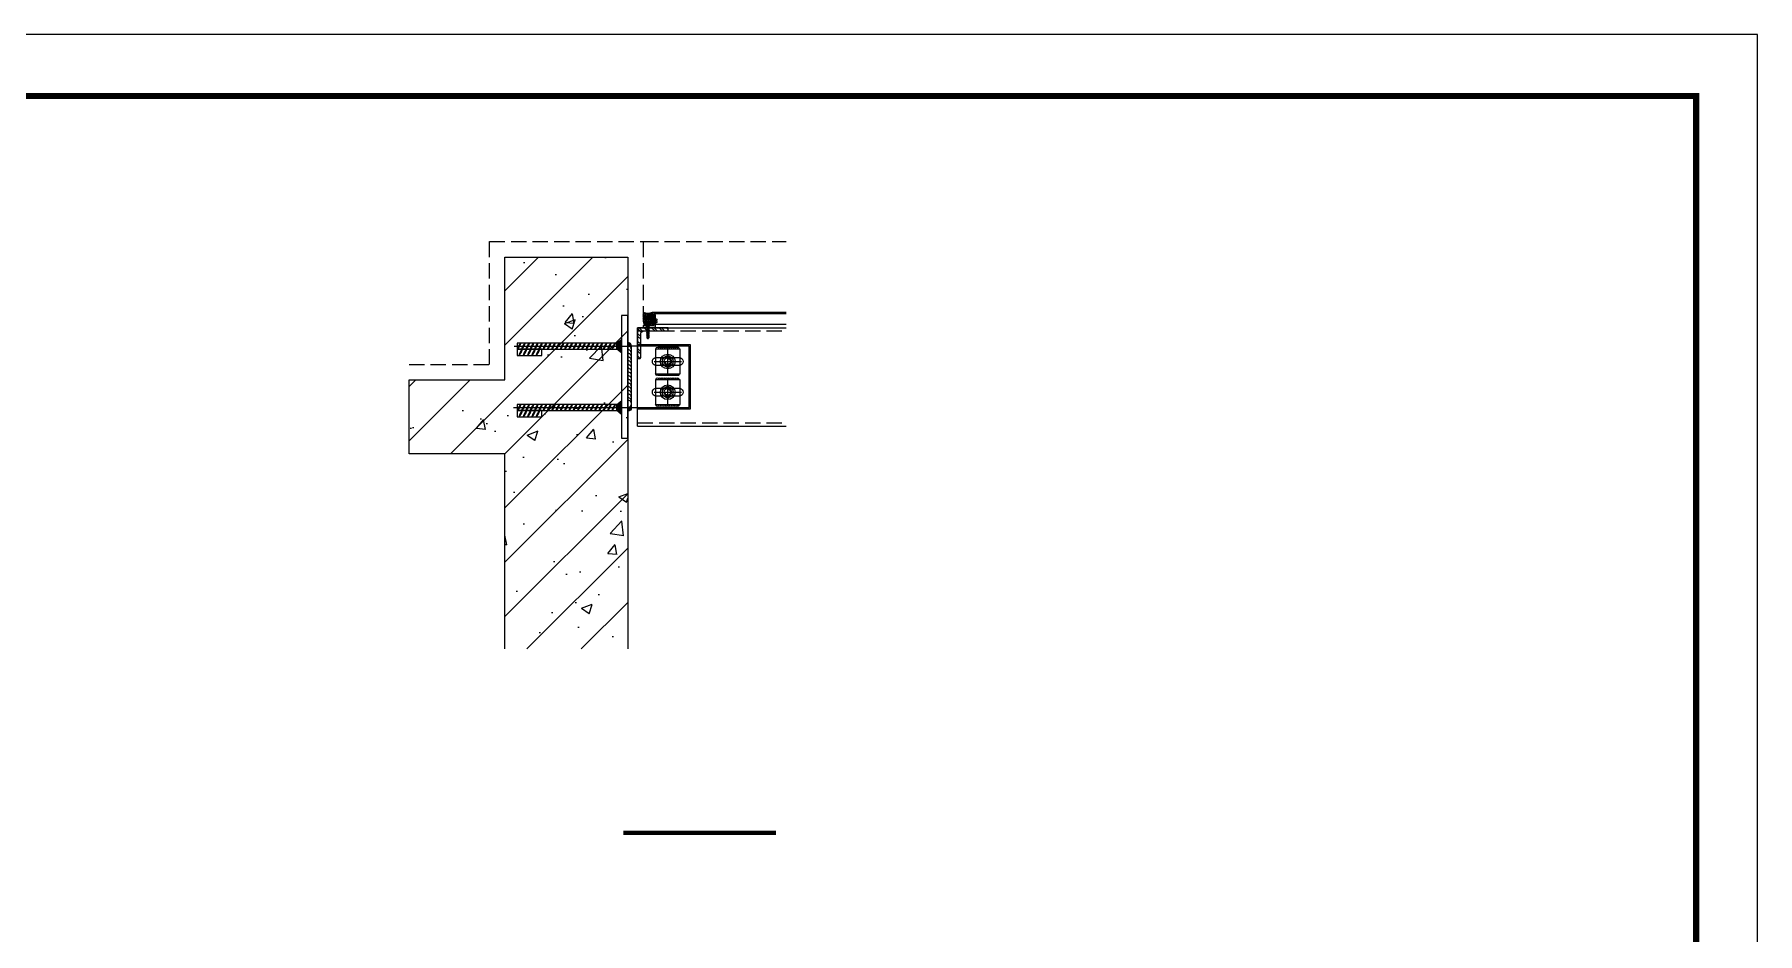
# Model space of a CAD drawing. Extents: x 6843040 to 15500510, y -6507076 to -4940511.
# Drawn here: x 8365235 to 8407311, y -5888433 to -5866488 of the extents above; entities that cross this region are included whole.
import ezdxf

# ---------------------------------------------------------------- set-up
doc = ezdxf.new("R2010")
doc.units = 0
doc.header["$LTSCALE"] = 1000
doc.header["$MEASUREMENT"] = 0
for name, pattern in [('ACAD_ISO04W100', [30.5, 24, -3, 0.5, -3]), ('CENTER', [50.8, 31.75, -6.35, 6.35, -6.35]), ('CONTINOUS', [0]), ('DASH', [0.35, 0.25, -0.1]), ('DASHED', [0.75, 0.5, -0.25]), ('HIDDEN', [0.375, 0.25, -0.125])]:
    doc.linetypes.add(name, pattern=pattern)
for name, color, linetype, lineweight in [('002CEN', 1, 'CENTER', 13), ('003DOT', 253, 'HIDDEN', 13), ('009CON', 6, 'CONTINOUS', 15), ('LB', 31, 'CONTINOUS', 20)]:
    doc.layers.add(name, color=color, linetype=linetype, lineweight=lineweight)
for name, color, linetype in [('DIM_SYMB', 3, 'Continuous'), ('GC', 3, 'Continuous'), ('HACH', 8, 'Continuous'), ('K-233-中心线', 233, 'CENTER'), ('K-63-铝型材', 63, 'Continuous'), ('K-8-五金件', 8, 'Continuous'), ('LT-dim 2', 253, 'Continuous'), ('LT-dim 5', 3, 'Continuous'), ('LT-Fill-玻璃1', 14, 'Continuous'), ('plan-1', 40, 'Continuous'), ('PUB_HATCH', 8, 'Continuous'), ('PUB_TITLE', 4, 'Continuous'), ('Q02中线', 3, 'Continuous'), ('Q03轴线', 1, 'ACAD_ISO04W100'), ('Q08虚线', 75, 'HIDDEN'), ('Q09辅材', 31, 'Continuous'), ('TC', 8, 'Continuous'), ('WELDING', 1, 'Continuous'), ('金属填充', 9, 'Continuous')]:
    doc.layers.add(name, color=color, linetype=linetype)

# ---------------------------------------------------------------- blocks, each defined once
blk = doc.blocks.new('LT-BLK-20240923214144', base_point=(9501835.9, -5519953.4))
at = {"linetype": 'DASHED', "ltscale": 3}
for points in [[(9501790.9, -5519971.4), (9501796.9, -5519963.4), (9501774.9, -5519963.4), (9501780.9, -5519971.4)], [(9501890.9, -5519971.4), (9501896.9, -5519963.4), (9501874.9, -5519963.4), (9501880.9, -5519971.4)]]:
    blk.add_hatch(color=8, dxfattribs=at).paths.add_polyline_path(points)
at = {"color": 1, "linetype": 'ACAD_ISO04W100', "ltscale": 2}
for p, q in [((9501785.9, -5520138.4), (9501785.9, -5519953.4)), ((9501885.9, -5520139.5), (9501885.9, -5519953.4))]:
    blk.add_line(p, q, dxfattribs=at)
at = {"color": 8, "linetype": 'DASHED', "ltscale": 3}
for p, q in [((9501782, -5519974.6), (9501789.4, -5519978.8)), ((9501782, -5519981.6), (9501789.4, -5519985.8)), ((9501789.8, -5519978.1), (9501782.4, -5519973.9)), ((9501789.8, -5519985.1), (9501782.4, -5519980.9)), ((9501882, -5519974.6), (9501889.4, -5519978.8)), ((9501882, -5519981.6), (9501889.4, -5519985.8)), ((9501889.8, -5519978.1), (9501882.4, -5519973.9)), ((9501889.8, -5519985.1), (9501882.4, -5519980.9)), ((9501782, -5519988.6), (9501789.4, -5519992.8)), ((9501782, -5519995.6), (9501789.4, -5519999.8)), ((9501782, -5520002.6), (9501789.4, -5520006.8)), ((9501782, -5520009.6), (9501789.4, -5520013.8)), ((9501789.8, -5519992.1), (9501782.4, -5519987.9)), ((9501789.8, -5519999.1), (9501782.4, -5519994.9)), ((9501789.8, -5520006.1), (9501782.4, -5520001.9)), ((9501789.8, -5520013.1), (9501782.4, -5520008.9)), ((9501882, -5519988.6), (9501889.4, -5519992.8)), ((9501882, -5519995.6), (9501889.4, -5519999.8)), ((9501882, -5520002.6), (9501889.4, -5520006.8)), ((9501882, -5520009.6), (9501889.4, -5520013.8)), ((9501889.8, -5519992.1), (9501882.4, -5519987.9)), ((9501889.8, -5519999.1), (9501882.4, -5519994.9)), ((9501889.8, -5520006.1), (9501882.4, -5520001.9)), ((9501889.8, -5520013.1), (9501882.4, -5520008.9)), ((9501782, -5520016.6), (9501789.4, -5520020.8)), ((9501782, -5520023.6), (9501789.4, -5520027.8)), ((9501782, -5520030.6), (9501789.4, -5520034.8)), ((9501782, -5520037.6), (9501789.4, -5520041.8)), ((9501789.8, -5520020.1), (9501782.4, -5520015.9)), ((9501789.8, -5520027.1), (9501782.4, -5520022.9)), ((9501789.8, -5520034.1), (9501782.4, -5520029.9)), ((9501789.8, -5520041.1), (9501782.4, -5520036.9)), ((9501882, -5520016.6), (9501889.4, -5520020.8)), ((9501882, -5520023.6), (9501889.4, -5520027.8)), ((9501882, -5520030.6), (9501889.4, -5520034.8)), ((9501882, -5520037.6), (9501889.4, -5520041.8)), ((9501889.8, -5520020.1), (9501882.4, -5520015.9)), ((9501889.8, -5520027.1), (9501882.4, -5520022.9)), ((9501889.8, -5520034.1), (9501882.4, -5520029.9)), ((9501889.8, -5520041.1), (9501882.4, -5520036.9)), ((9501782, -5520044.6), (9501789.4, -5520048.8)), ((9501782, -5520051.6), (9501789.4, -5520055.8)), ((9501782, -5520058.6), (9501789.4, -5520062.8)), ((9501782, -5520065.6), (9501789.4, -5520069.8)), ((9501789.8, -5520048.1), (9501782.4, -5520043.9)), ((9501789.8, -5520055.1), (9501782.4, -5520050.9)), ((9501789.8, -5520062.1), (9501782.4, -5520057.9)), ((9501789.8, -5520069.1), (9501782.4, -5520064.9)), ((9501882, -5520044.6), (9501889.4, -5520048.8)), ((9501882, -5520051.6), (9501889.4, -5520055.8)), ((9501882, -5520058.6), (9501889.4, -5520062.8)), ((9501882, -5520065.6), (9501889.4, -5520069.8)), ((9501889.8, -5520048.1), (9501882.4, -5520043.9)), ((9501889.8, -5520055.1), (9501882.4, -5520050.9)), ((9501889.8, -5520062.1), (9501882.4, -5520057.9)), ((9501889.8, -5520069.1), (9501882.4, -5520064.9)), ((9501782, -5520072.6), (9501789.4, -5520076.8)), ((9501782, -5520079.6), (9501789.4, -5520083.8)), ((9501782, -5520086.6), (9501789.4, -5520090.8)), ((9501782, -5520093.6), (9501789.4, -5520097.8)), ((9501789.8, -5520076.1), (9501782.4, -5520071.9)), ((9501789.8, -5520083.1), (9501782.4, -5520078.9)), ((9501789.8, -5520090.1), (9501782.4, -5520085.9)), ((9501789.8, -5520097.1), (9501782.4, -5520092.9)), ((9501882, -5520072.6), (9501889.4, -5520076.8)), ((9501882, -5520079.6), (9501889.4, -5520083.8)), ((9501882, -5520086.6), (9501889.4, -5520090.8)), ((9501882, -5520093.6), (9501889.4, -5520097.8)), ((9501889.8, -5520076.1), (9501882.4, -5520071.9)), ((9501889.8, -5520083.1), (9501882.4, -5520078.9)), ((9501889.8, -5520090.1), (9501882.4, -5520085.9)), ((9501889.8, -5520097.1), (9501882.4, -5520092.9)), ((9501782, -5520100.6), (9501789.4, -5520104.8)), ((9501782, -5520107.6), (9501789.4, -5520111.8)), ((9501782, -5520114.6), (9501789.4, -5520118.8)), ((9501782, -5520121.6), (9501789.4, -5520125.8)), ((9501789.8, -5520104.1), (9501782.4, -5520099.9)), ((9501789.8, -5520111.1), (9501782.4, -5520106.9)), ((9501789.8, -5520118.1), (9501782.4, -5520113.9)), ((9501789.8, -5520125.1), (9501782.4, -5520120.9)), ((9501792, -5520097.9), (9501799.4, -5520102.2)), ((9501792, -5520104.9), (9501799.4, -5520109.2)), ((9501792, -5520111.9), (9501799.4, -5520116.2)), ((9501792, -5520118.9), (9501799.4, -5520123.2)), ((9501799.8, -5520101.5), (9501792.4, -5520097.2)), ((9501799.8, -5520108.5), (9501792.4, -5520104.2)), ((9501799.8, -5520115.5), (9501792.4, -5520111.2)), ((9501799.8, -5520122.5), (9501792.4, -5520118.2)), ((9501882, -5520100.6), (9501889.4, -5520104.8)), ((9501882, -5520107.6), (9501889.4, -5520111.8)), ((9501882, -5520114.6), (9501889.4, -5520118.8)), ((9501882, -5520121.6), (9501889.4, -5520125.8)), ((9501889.8, -5520104.1), (9501882.4, -5520099.9)), ((9501889.8, -5520111.1), (9501882.4, -5520106.9)), ((9501889.8, -5520118.1), (9501882.4, -5520113.9)), ((9501889.8, -5520125.1), (9501882.4, -5520120.9)), ((9501892, -5520097.9), (9501899.4, -5520102.2)), ((9501892, -5520104.9), (9501899.4, -5520109.2)), ((9501892, -5520111.9), (9501899.4, -5520116.2)), ((9501892, -5520118.9), (9501899.4, -5520123.2)), ((9501899.8, -5520101.5), (9501892.4, -5520097.2)), ((9501899.8, -5520108.5), (9501892.4, -5520104.2)), ((9501899.8, -5520115.5), (9501892.4, -5520111.2)), ((9501899.8, -5520122.5), (9501892.4, -5520118.2)), ((9501782, -5520128.6), (9501789.4, -5520132.8)), ((9501789.8, -5520132.1), (9501782.4, -5520127.9)), ((9501792, -5520125.9), (9501799.4, -5520130.2)), ((9501799.8, -5520129.5), (9501792.4, -5520125.2)), ((9501882, -5520128.6), (9501889.4, -5520132.8)), ((9501889.8, -5520132.1), (9501882.4, -5520127.9)), ((9501892, -5520125.9), (9501899.4, -5520130.2)), ((9501899.8, -5520129.5), (9501892.4, -5520125.2))]:
    blk.add_line(p, q, dxfattribs=at)
for points in [[(9501796.9, -5519963.4), (9501790.9, -5519971.4), (9501780.9, -5519971.4), (9501774.9, -5519963.4)], [(9501896.9, -5519963.4), (9501890.9, -5519971.4), (9501880.9, -5519971.4), (9501874.9, -5519963.4)]]:
    blk.add_lwpolyline(points, dxfattribs=at)
for centre, start, end in [((9501794.8, -5519960.8), 222.1902, 257.8098), ((9501776.9, -5519991.9), 42.1902, 77.8098), ((9501794.8, -5519967.8), 222.1902, 257.8098), ((9501776.9, -5519998.9), 42.1902, 77.8098), ((9501894.8, -5519960.8), 222.1902, 257.8098), ((9501876.9, -5519991.9), 42.1902, 77.8098), ((9501894.8, -5519967.8), 222.1902, 257.8098), ((9501876.9, -5519998.9), 42.1902, 77.8098), ((9501794.8, -5519974.8), 222.1902, 257.8098), ((9501776.9, -5520005.9), 42.1902, 77.8098), ((9501794.8, -5519981.8), 222.1902, 257.8098), ((9501776.9, -5520012.9), 42.1902, 77.8098), ((9501794.8, -5519988.8), 222.1902, 257.8098), ((9501776.9, -5520019.9), 42.1902, 77.8098), ((9501794.8, -5519995.8), 222.1902, 257.8098), ((9501776.9, -5520026.9), 42.1902, 77.8098), ((9501894.8, -5519974.8), 222.1902, 257.8098), ((9501876.9, -5520005.9), 42.1902, 77.8098), ((9501894.8, -5519981.8), 222.1902, 257.8098), ((9501876.9, -5520012.9), 42.1902, 77.8098), ((9501894.8, -5519988.8), 222.1902, 257.8098), ((9501876.9, -5520019.9), 42.1902, 77.8098), ((9501894.8, -5519995.8), 222.1902, 257.8098), ((9501876.9, -5520026.9), 42.1902, 77.8098), ((9501794.8, -5520002.8), 222.1902, 257.8098), ((9501776.9, -5520033.9), 42.1902, 77.8098), ((9501794.8, -5520009.8), 222.1902, 257.8098), ((9501776.9, -5520040.9), 42.1902, 77.8098), ((9501794.8, -5520016.8), 222.1902, 257.8098), ((9501776.9, -5520047.9), 42.1902, 77.8098), ((9501794.8, -5520023.8), 222.1902, 257.8098), ((9501776.9, -5520054.9), 42.1902, 77.8098), ((9501894.8, -5520002.8), 222.1902, 257.8098), ((9501876.9, -5520033.9), 42.1902, 77.8098), ((9501894.8, -5520009.8), 222.1902, 257.8098), ((9501876.9, -5520040.9), 42.1902, 77.8098), ((9501894.8, -5520016.8), 222.1902, 257.8098), ((9501876.9, -5520047.9), 42.1902, 77.8098), ((9501894.8, -5520023.8), 222.1902, 257.8098), ((9501876.9, -5520054.9), 42.1902, 77.8098), ((9501794.8, -5520030.8), 222.1902, 257.8098), ((9501776.9, -5520061.9), 42.1902, 77.8098), ((9501794.8, -5520037.8), 222.1902, 257.8098), ((9501776.9, -5520068.9), 42.1902, 77.8098), ((9501794.8, -5520044.8), 222.1902, 257.8098), ((9501776.9, -5520075.9), 42.1902, 77.8098), ((9501794.8, -5520051.8), 222.1902, 257.8098), ((9501776.9, -5520082.9), 42.1902, 77.8098), ((9501894.8, -5520030.8), 222.1902, 257.8098), ((9501876.9, -5520061.9), 42.1902, 77.8098), ((9501894.8, -5520037.8), 222.1902, 257.8098), ((9501876.9, -5520068.9), 42.1902, 77.8098), ((9501894.8, -5520044.8), 222.1902, 257.8098), ((9501876.9, -5520075.9), 42.1902, 77.8098), ((9501894.8, -5520051.8), 222.1902, 257.8098), ((9501876.9, -5520082.9), 42.1902, 77.8098), ((9501794.8, -5520058.8), 222.1902, 257.8098), ((9501776.9, -5520089.9), 42.1902, 77.8098), ((9501794.8, -5520065.8), 222.1902, 257.8098), ((9501776.9, -5520096.9), 42.1902, 77.8098), ((9501794.8, -5520072.8), 222.1902, 257.8098), ((9501776.9, -5520103.9), 42.1902, 77.8098), ((9501794.8, -5520079.8), 222.1902, 257.8098), ((9501776.9, -5520110.9), 42.1902, 77.8098), ((9501894.8, -5520058.8), 222.1902, 257.8098), ((9501876.9, -5520089.9), 42.1902, 77.8098), ((9501894.8, -5520065.8), 222.1902, 257.8098), ((9501876.9, -5520096.9), 42.1902, 77.8098), ((9501894.8, -5520072.8), 222.1902, 257.8098), ((9501876.9, -5520103.9), 42.1902, 77.8098), ((9501894.8, -5520079.8), 222.1902, 257.8098), ((9501876.9, -5520110.9), 42.1902, 77.8098), ((9501794.8, -5520086.8), 222.1902, 257.8098), ((9501776.9, -5520117.9), 42.1902, 77.8098), ((9501794.8, -5520093.8), 222.1902, 257.8098), ((9501776.9, -5520124.9), 42.1902, 77.8098), ((9501794.8, -5520100.8), 222.1902, 257.8098), ((9501776.9, -5520131.9), 42.1902, 77.8098), ((9501794.8, -5520107.8), 222.1902, 257.8098), ((9501776.9, -5520138.9), 42.1902, 77.8098), ((9501804.8, -5520084.1), 222.1902, 257.8098), ((9501786.9, -5520115.3), 42.1902, 77.8098), ((9501804.8, -5520091.1), 222.1902, 257.8098), ((9501786.9, -5520122.3), 42.1902, 77.8098), ((9501804.8, -5520098.1), 222.1902, 257.8098), ((9501786.9, -5520129.3), 42.1902, 77.8098), ((9501804.8, -5520105.1), 222.1902, 257.8098), ((9501786.9, -5520136.3), 42.1902, 77.8098), ((9501894.8, -5520086.8), 222.1902, 257.8098), ((9501876.9, -5520117.9), 42.1902, 77.8098), ((9501894.8, -5520093.8), 222.1902, 257.8098), ((9501876.9, -5520124.9), 42.1902, 77.8098), ((9501894.8, -5520100.8), 222.1902, 257.8098), ((9501876.9, -5520131.9), 42.1902, 77.8098), ((9501894.8, -5520107.8), 222.1902, 257.8098), ((9501876.9, -5520138.9), 42.1902, 77.8098), ((9501904.8, -5520084.1), 222.1902, 257.8098), ((9501886.9, -5520115.3), 42.1902, 77.8098), ((9501904.8, -5520091.1), 222.1902, 257.8098), ((9501886.9, -5520122.3), 42.1902, 77.8098), ((9501904.8, -5520098.1), 222.1902, 257.8098), ((9501886.9, -5520129.3), 42.1902, 77.8098), ((9501904.8, -5520105.1), 222.1902, 257.8098), ((9501886.9, -5520136.3), 42.1902, 77.8098), ((9501794.8, -5520114.8), 222.1902, 257.8098), ((9501776.9, -5520145.9), 42.1902, 77.8098), ((9501804.8, -5520112.1), 222.1902, 257.8098), ((9501786.9, -5520143.3), 42.1902, 77.8098), ((9501894.8, -5520114.8), 222.1902, 257.8098), ((9501876.9, -5520145.9), 42.1902, 77.8098), ((9501904.8, -5520112.1), 222.1902, 257.8098), ((9501886.9, -5520143.3), 42.1902, 77.8098)]:
    blk.add_arc(centre, 18.9, start, end, dxfattribs=at)
at = {"layer": 'GC', "ltscale": 3}
for p, q in [((9501935.9, -5519953.4), (9501735.9, -5519953.4)), ((9501735.9, -5519953.4), (9501735.9, -5519963.4)), ((9501935.9, -5519963.4), (9501935.9, -5519953.4)), ((9501735.9, -5519963.4), (9501935.9, -5519963.4))]:
    blk.add_line(p, q, dxfattribs=at)
for points in [[(9501780.9, -5519963.4), (9501780.9, -5520133.4), (9501790.9, -5520133.4), (9501790.9, -5519963.4)], [(9501880.9, -5519963.4), (9501880.9, -5520133.4), (9501890.9, -5520133.4), (9501890.9, -5519963.4)]]:
    blk.add_lwpolyline(points, dxfattribs=at)
for points in [[(9501800.9, -5520093.4), (9501790.9, -5520093.4), (9501790.9, -5520133.4), (9501800.9, -5520133.4)], [(9501900.9, -5520093.4), (9501890.9, -5520093.4), (9501890.9, -5520133.4), (9501900.9, -5520133.4)]]:
    blk.add_lwpolyline(points, close=True, dxfattribs=at)
blk = doc.blocks.new('A$C188A5AC2')
at = {"layer": 'GC'}
blk.add_lwpolyline([(-20, 20), (20, 20), (20, -20), (-20, -20)], close=True, dxfattribs=at)
at = {"layer": 'LT-dim 5', "color": 1}
for centre, end in [((-17, 20), 180), ((-14, 20), 120), ((-11, 20), 120), ((-8, 20), 120), ((-5, 20), 120), ((-2, 20), 120), ((1, 20), 120), ((4, 20), 120), ((7, 20), 120), ((10, 20), 120), ((13, 20), 120), ((16, 20), 120)]:
    blk.add_arc(centre, 3, 0, end, dxfattribs=at)
at = {"layer": 'LT-dim 5', "color": 1, "extrusion": (-5.29639e-25, 1.22465e-16, -1)}
for centre, end in [((17, -20), 360), ((14, -20), 300), ((11, -20), 300), ((8, -20), 300), ((5, -20), 300), ((2, -20), 300), ((-1, -20), 300), ((-4, -20), 300), ((-7, -20), 300), ((-10, -20), 300), ((-13, -20), 300), ((-16, -20), 300)]:
    blk.add_arc(centre, 3, 180, end, dxfattribs=at)
at = {"layer": 'Q02中线'}
for centre, start, end in [((-18.3, 0), 104.85, 255.15), ((18.3, 0), 284.85, 75.15)]:
    blk.add_arc(centre, 6.72, start, end, dxfattribs=at)
at = {"layer": 'Q03轴线', "ltscale": 0.2}
for points in [[(-22.4, 0), (22.4, 0)], [(0, 22.4), (0, -22.4)]]:
    blk.add_lwpolyline(points, dxfattribs=at)
at = {"layer": 'Q08虚线', "ltscale": 20}
for p, q in [((20, 6.5), (-20, 6.5)), ((-20, -6.5), (20, -6.5))]:
    blk.add_line(p, q, dxfattribs=at)
at = {"layer": 'Q09辅材'}
for points in [[(-12, 0, 1), (12, 0, 1), (-12, 0, 1)], [(-8.7, 0, 1), (8.7, 0, 1), (-8.7, 0, 1)], [(-6, 0, 1), (6, 0, 1), (-6, 0, 1)], [(0, -4.6, 2.414214), (-4.6, 0, 2.414214)]]:
    blk.add_lwpolyline(points, format="xyb", dxfattribs=at)
blk.add_lwpolyline([(0, -9.9), (-9, -5), (-9, 5), (0, 9.9), (9, 5), (9, -5), (0, -9.9)], dxfattribs=at)
blk = doc.blocks.new('L50×5角钢')
at = {"layer": '金属填充'}
h = blk.add_hatch(dxfattribs=at)
h.set_pattern_fill('ANSI32', color=256, scale=0.9, style=0)
h.set_pattern_definition([(45, (102.447, -909.339), (-6.06167, 6.06167), []), (45, (106.488, -909.339), (-6.06167, 6.06167), [])])
h.paths.add_polyline_path([(48.3, 5), (10.5, 5, -0.414214), (5, 10.5), (5, 48.3, 0.414214), (3.3, 50), (0, 50), (0, 0), (50, 0), (50, 3.3, 0.414214)])
blk.add_lwpolyline([(0, 50), (0, 0), (50, 0), (50, 3.3, 0.414214), (48.3, 5), (10.5, 5, -0.414214), (5, 10.5), (5, 48.3, 0.414214), (3.3, 50)], format="xyb", close=True)
blk = doc.blocks.new('*U187')
at = {"layer": '002CEN', "ltscale": 5}
blk.add_line((-2.5, 0), (7.2, 0), dxfattribs=at)
at = {"layer": '003DOT', "ltscale": 5}
for p, q in [((0, 2), (5, 2)), ((0, -2), (5, -2))]:
    blk.add_line(p, q, dxfattribs=at)
at = {"layer": '009CON'}
for p, q in [((-1.7, 1.1), (-1.7, -1.1)), ((-0.4, 4.1), (0, 4.1)), ((0, 4.1), (0, -4.1)), ((6.5, 0), (7.3, 1.4)), ((-0.4, -4.1), (0, -4.1)), ((6.5, 0), (7.3, -1.4))]:
    blk.add_line(p, q, dxfattribs=at)
for centre, radius, start, end in [((5, 0), 6.8, 142.4424, 170.5515), ((6.2, 2), 1.2, 332.1348, 180), ((5, 0), 6.8, 189.4485, 217.5576), ((6.2, -2), 1.2, 180, 27.8652)]:
    blk.add_arc(centre, radius, start, end, dxfattribs=at)
blk = doc.blocks.new('*U287')
at = {"layer": 'K-233-中心线', "linetype": 'CENTER'}
blk.add_line((0, 4.9), (0, -22.4), dxfattribs=at)
at = {"layer": 'K-8-五金件'}
for p, q in [((-4.4, 0.5), (-4.4, 0)), ((4.4, 0), (-4.4, 0)), ((-4.1, 0.8), (-3.1, 1)), ((4.1, 0.8), (-4.1, 0.8)), ((-3.1, 3.9), (-3.1, 1)), ((3.1, 1), (-3.1, 1)), ((2.3, 4.2), (-2.3, 4.2)), ((-2, 0.8), (-1.5, 1)), ((-1.5, 3.9), (-1.5, 1)), ((-1.5, 0), (-1.5, -3)), ((1.5, 3.9), (1.5, 1)), ((2.2, 0.8), (1.5, 1)), ((1.5, 0), (1.5, -2.5)), ((3.1, 3.9), (3.1, 1)), ((4.1, 0.8), (3.1, 1)), ((4.4, 0.5), (4.4, 0)), ((-2.1, -1.9), (2.1, -1.4)), ((-2.1, -1.9), (-1.5, -1.6)), ((-2.1, -1.9), (-1.5, -2.2)), ((-2.1, -3.3), (2.1, -2.8)), ((-2.1, -3.3), (-1.5, -3)), ((-2.1, -3.3), (-1.5, -3.6)), ((-2.1, -4.7), (2.1, -4.2)), ((-2.1, -4.7), (-1.5, -4.4)), ((-2.1, -4.7), (-1.5, -5)), ((-2.1, -6.1), (2.1, -5.6)), ((-2.1, -6.1), (-1.5, -5.8)), ((-2.1, -6.1), (-1.5, -6.4)), ((-2.1, -7.5), (2.1, -7)), ((-2.1, -7.5), (-1.5, -7.2)), ((-2.1, -7.5), (-1.5, -7.8)), ((-2.1, -8.9), (2.1, -8.4)), ((-2.1, -8.9), (-1.5, -8.6)), ((-2.1, -8.9), (-1.5, -9.2)), ((-2.1, -10.3), (2.1, -9.8)), ((-2.1, -10.3), (-1.5, -10)), ((-2.1, -10.3), (-1.5, -10.6)), ((-2.1, -11.7), (2.1, -11.2)), ((-2.1, -11.7), (-1.5, -11.4)), ((-2.1, -11.7), (-1.5, -12)), ((-2.1, -13.1), (2.1, -12.6)), ((-2.1, -13.1), (-1.5, -12.8)), ((-2.1, -13.1), (-1.5, -13.4)), ((-2.1, -14.5), (2.1, -14)), ((-2.1, -14.5), (-1.5, -14.2)), ((-2.1, -14.5), (-1.5, -14.8)), ((-2.1, -15.9), (-1.5, -15.6)), ((-2.1, -15.9), (-1.1, -15.8)), ((-2.1, -15.9), (-1.5, -16.2)), ((-1.5, -1.6), (1.5, -1.1)), ((-1.5, -2.2), (1.5, -1.7)), ((-1.5, -3), (1.5, -2.5)), ((-1.5, -3.6), (1.5, -3.1)), ((-1.5, -3.6), (-1.5, -4.4)), ((-1.5, -4.4), (1.5, -3.9)), ((-1.5, -5), (1.5, -4.5)), ((-1.5, -5), (-1.5, -5.8)), ((-1.5, -5.8), (1.5, -5.3)), ((-1.5, -6.4), (1.5, -5.9)), ((-1.5, -6.4), (-1.5, -7.2)), ((-1.5, -7.2), (1.5, -6.7)), ((-1.5, -7.8), (1.5, -7.3)), ((-1.5, -7.8), (-1.5, -8.6)), ((-1.5, -8.6), (1.5, -8.1)), ((-1.5, -9.2), (1.5, -8.7)), ((-1.5, -9.2), (-1.5, -10)), ((-1.5, -10), (1.5, -9.5)), ((-1.5, -10.6), (1.5, -10.1)), ((-1.5, -10.6), (-1.5, -11.4)), ((-1.5, -11.4), (1.5, -10.9)), ((-1.5, -12), (1.5, -11.5)), ((-1.5, -12), (-1.5, -12.8)), ((-1.5, -12.8), (1.5, -12.3)), ((-1.5, -13.4), (1.5, -12.9)), ((-1.5, -13.4), (-1.5, -14.2)), ((-1.5, -14.2), (1.5, -13.7)), ((-1.5, -14.8), (1.5, -14.3)), ((-1.5, -14.8), (-1.5, -15.6)), ((-1.5, -15.6), (-1, -15.5)), ((-1.5, -16.2), (-1.5, -20)), ((-1.5, -16.2), (-1.3, -16.2)), ((0, -21.4), (-1.5, -20)), ((0, -21.4), (1.5, -20)), ((0.6, -15.2), (1.5, -15.1)), ((0.7, -15.6), (2.1, -15.4)), ((0.7, -15.8), (1.5, -15.7)), ((0.7, -16.6), (1.5, -16.5)), ((0.7, -17), (2.1, -16.8)), ((0.7, -17.2), (1.5, -17.1)), ((1.5, -0.3), (1.5, -2.5)), ((2.1, -1.4), (1.5, -1.1)), ((2.1, -1.4), (1.5, -1.7)), ((2.1, -2.8), (1.5, -2.5)), ((2.1, -2.8), (1.5, -3.1)), ((1.5, -3.1), (1.5, -3.9)), ((2.1, -4.2), (1.5, -3.9)), ((2.1, -4.2), (1.5, -4.5)), ((1.5, -4.5), (1.5, -5.3)), ((2.1, -5.6), (1.5, -5.3)), ((2.1, -5.6), (1.5, -5.9)), ((1.5, -5.9), (1.5, -6.7)), ((2.1, -7), (1.5, -6.7)), ((2.1, -7), (1.5, -7.3)), ((1.5, -7.3), (1.5, -8.1)), ((2.1, -8.4), (1.5, -8.1)), ((2.1, -8.4), (1.5, -8.7)), ((1.5, -8.7), (1.5, -9.5)), ((2.1, -9.8), (1.5, -9.5)), ((2.1, -9.8), (1.5, -10.1)), ((1.5, -10.1), (1.5, -10.9)), ((2.1, -11.2), (1.5, -10.9)), ((2.1, -11.2), (1.5, -11.5)), ((1.5, -11.5), (1.5, -12.3)), ((2.1, -12.6), (1.5, -12.3)), ((2.1, -12.6), (1.5, -12.9)), ((1.5, -12.9), (1.5, -13.7)), ((2.1, -14), (1.5, -13.7)), ((2.1, -14), (1.5, -14.3)), ((1.5, -14.3), (1.5, -15.1)), ((2.1, -15.4), (1.5, -15.1)), ((2.1, -15.4), (1.5, -15.7)), ((1.5, -15.7), (1.5, -16.5)), ((2.1, -16.8), (1.5, -16.5)), ((2.1, -16.8), (1.5, -17.1)), ((1.5, -17.1), (1.5, -20))]:
    blk.add_line(p, q, dxfattribs=at)
blk.add_lwpolyline([(0, -21.4), (0.7, -17.2), (0.7, -15.5, 0.417657), (0.4, -15.2, 0.097062), (-1, -15.5), (-1.5, -16.6)], format="xyb", dxfattribs=at)
for centre, radius, start, end in [((-4.1, 0.5), 0.3, 90, 180), ((-2.3, 3.3), 0.951, 35.4009, 144.5991), ((0, 1), 3.2, 61.0594, 118.9406), ((2.3, 3.3), 0.951, 35.4009, 144.5991), ((4.1, 0.5), 0.3, 0, 90)]:
    blk.add_arc(centre, radius, start, end, dxfattribs=at)
blk = doc.blocks.new('54e543')
at = {"layer": 'LT-Fill-玻璃1'}
h = blk.add_hatch(dxfattribs=at)
h.set_pattern_fill('DOTS', color=8, scale=0.5, angle=-180)
h.set_pattern_definition([(180, (8203940.0804, -6213832.61454), (-0.396875, -0.79375), [0, -0.79375])])
h.paths.add_polyline_path([(8071272.2, -6242251.7), (8071272.2, -6242253.7), (8071358.3, -6242253.7), (8071358.3, -6242149.7), (8071272.2, -6242149.7), (8071272.2, -6242151.7), (8071356.3, -6242151.7), (8071356.3, -6242251.7)])
at = {"layer": 'PUB_HATCH'}
h = blk.add_hatch(dxfattribs=at)
h.set_pattern_fill('钢筋混凝土', color=256, scale=25, style=0)
h.set_pattern_definition([(45, (945.263, 1155.596), (-44.19417382, 44.19417382), []), (50, (945.26, 1155.6), (179.3150457, -15.6880337), [18.75, -206.25]), (355, (945.26, 1155.6), (-34.6878334, 188.0480334), [15, -165]), (100.4514, (960.2, 1154.29), (144.6273454, 172.3598855), [15.9350475, -175.285528]), (46.1842, (945.26, 1205.6), (266.810262, -41.3797536), [28.125, -309.375]), (96.6356, (967.5, 1202.15), (233.6656764, 243.529468), [23.902572, -262.92825]), (351.1842, (945.26, 1205.6), (233.665486, 243.52965), [22.5, -247.5]), (21, (970.26, 1193.1), (149.226763, -100.6547227), [18.75, -206.25]), (326, (970.26, 1193.1), (60.828833, 181.2875113), [15, -165]), (71.4514, (982.7, 1184.7), (210.055657, 80.6326242), [15.9350475, -175.285528]), (37.5, (945.263, 1155.596), (3.03996383, 83.22346346), [0, -163, 0, -167.5, 0, -165.625]), (7.5, (945.26, 1155.6), (65.76738436, 98.602928), [0, -95.5, 0, -159.25, 0, -63.125]), (327.5, (889.513, 1155.596), (133.45560904, -5.63871793), [0, -62.5, 0, -195, 0, -258.75]), (317.5, (864.51, 1155.6), (145.7965423, 25.0262456), [0, -81.25, 0, -129.5, 0, -183.75])])
h.paths.add_polyline_path([(8071056.2, -6242644.5), (8071256.2, -6242644.5), (8071256.2, -6242006.7), (8071056.2, -6242006.7), (8071056.2, -6242206.7), (8070900.1, -6242206.7), (8070900.1, -6242326.7), (8071056.2, -6242326.7)])
at = {"layer": 'TC'}
h = blk.add_hatch(dxfattribs=at)
h.set_pattern_fill('ANSI33', color=256, scale=0.4, style=0)
h.set_pattern_definition([(45, (-1455451.9978, -734264.9346), (-1.7960512242, 1.7960512242), []), (45, (-1455450.2017, -734264.9346), (-1.7960512242, 1.7960512242), [1.27, -0.635])])
edge = h.paths.add_edge_path()
edge.add_arc((8071288.7, -6242076.6), 21.4, 249.5007, 290.4993)
edge.add_line((8071296.2, -6242096.7), (8071296.2, -6242109.9))
edge.add_arc((8071288.7, -6242110.4), 7.51, 3.4451, 176.5549)
edge.add_line((8071281.2, -6242109.9), (8071281.2, -6242096.7))
h = blk.add_hatch(dxfattribs=at)
h.set_pattern_fill('HONEY', color=256, scale=0.4, style=0)
h.set_pattern_definition([(7e-15, (-1455451.9978, -734266.722), (1.905, 1.099852), [1.27, -2.54]), (120, (-1455451.9978, -734266.722), (-1.9049997724, 1.09985239421), [1.27, -2.54]), (60, (-1455451.9978, -734266.722), (2.276e-07, 2.19970439421), [-2.54, 1.27])])
h.paths.add_polyline_path([(8071295.4, -6242107.2), (8071294.7, -6242106.1), (8071294.5, -6242105.8), (8071294, -6242105.2), (8071293.5, -6242104.6), (8071292.9, -6242104.2), (8071292.2, -6242103.8), (8071291.6, -6242103.4), (8071290.9, -6242103.2), (8071290.2, -6242103), (8071289.4, -6242102.9), (8071288.7, -6242102.8), (8071288, -6242102.9), (8071287.2, -6242103), (8071286.5, -6242103.2), (8071285.8, -6242103.4), (8071285.2, -6242103.8), (8071284.5, -6242104.2), (8071283.9, -6242104.6), (8071283.4, -6242105.2), (8071282.9, -6242105.8), (8071282.5, -6242106.4), (8071282.1, -6242107), (8071281.8, -6242107.8), (8071281.5, -6242108.5), (8071281.3, -6242109.3), (8071281.2, -6242110), (8071281.2, -6242110.8), (8071281.2, -6242111.6), (8071281.3, -6242112.4), (8071281.5, -6242113.1), (8071281.8, -6242113.9), (8071282.1, -6242114.6), (8071282.5, -6242115.2), (8071282.9, -6242115.9), (8071283.4, -6242116.4), (8071283.9, -6242117), (8071284.5, -6242117.4), (8071285.2, -6242117.8), (8071285.8, -6242118.2), (8071286.5, -6242118.4), (8071287.2, -6242118.6), (8071288, -6242118.7), (8071288.7, -6242118.8), (8071289.4, -6242118.7), (8071290.2, -6242118.6), (8071290.9, -6242118.4), (8071291.6, -6242118.2), (8071292.2, -6242117.8), (8071292.9, -6242117.4), (8071293.5, -6242117), (8071294, -6242116.4), (8071294.5, -6242115.9), (8071294.9, -6242115.2), (8071295.3, -6242114.6), (8071295.6, -6242113.9), (8071295.9, -6242113.1), (8071296.1, -6242112.4), (8071296.2, -6242111.6), (8071296.2, -6242110.8), (8071296.2, -6242110), (8071296.1, -6242109.3), (8071295.9, -6242108.5), (8071295.6, -6242107.8)])
at = {"layer": 'WELDING'}
h = blk.add_hatch(color=256, dxfattribs=at)
h.dxf.hatch_style = 1
edge = h.paths.add_edge_path()
edge.add_line((8071256.2, -6242145.7), (8071256.2, -6242151.7))
edge.add_line((8071256.2, -6242151.7), (8071262.2, -6242151.7))
edge.add_arc((8071256.2, -6242151.7), 6, 0, 90)
h = blk.add_hatch(color=256, dxfattribs=at)
h.dxf.hatch_style = 1
edge = h.paths.add_edge_path()
edge.add_line((8071256.2, -6242257.7), (8071256.2, -6242251.7))
edge.add_line((8071256.2, -6242251.7), (8071262.2, -6242251.7))
edge.add_arc((8071256.2, -6242251.7), 6, -90, 0, ccw=False)
at = {"layer": 'DIM_SYMB', "const_width": 7}
blk.add_lwpolyline([(8071249.1, -6242943.6), (8071497.5, -6242943.6)], dxfattribs=at)
at = {"layer": 'GC'}
for p, q in [((8071272.2, -6242121.7), (8071514.3, -6242121.7)), ((8071272.2, -6242281.7), (8071272.2, -6242121.7)), ((8071262.2, -6242251.7), (8071262.2, -6242151.7)), ((8071272.2, -6242281.7), (8071514.3, -6242281.7))]:
    blk.add_line(p, q, dxfattribs=at)
blk.add_lwpolyline([(8071256.2, -6242151.7), (8071256.2, -6242251.7), (8071356.3, -6242251.7), (8071356.3, -6242151.7)], close=True, dxfattribs=at)
at = {"layer": 'HACH', "linetype": 'DASH', "ltscale": 0.1}
for p, q in [((8071281.2, -6241981.7), (8071514.3, -6241981.7)), ((8071272.2, -6242126.7), (8071514.3, -6242126.7)), ((8071272.2, -6242276.7), (8071514.3, -6242276.7))]:
    blk.add_line(p, q, dxfattribs=at)
blk.add_lwpolyline([(8070900.1, -6242181.7), (8071031.2, -6242181.7), (8071031.2, -6241981.7), (8071281.2, -6241981.7), (8071281.2, -6242118.8)], dxfattribs=at)
at = {"layer": 'K-63-铝型材', "elevation": 0}
blk.add_lwpolyline([(8071301.2, -6242100.7), (8071298.7, -6242100.7), (8071298.7, -6242118.2), (8071281.2, -6242118.2), (8071281.2, -6242120.7), (8071301.2, -6242120.7)], close=True, dxfattribs=at)
at = {"layer": 'LB'}
for points in [[(8071514.3, -6242096.7), (8071296.2, -6242096.7), (8071296.2, -6242116.7)], [(8071514.3, -6242099.2), (8071298.7, -6242099.2), (8071298.7, -6242116.7)]]:
    blk.add_lwpolyline(points, dxfattribs=at)
at = {"layer": 'LB', "color": 8}
blk.add_lwpolyline([(8071514.3, -6242116.7), (8071296.2, -6242116.7)], dxfattribs=at)
at = {"layer": 'LT-dim 2', "color": 8}
blk.add_lwpolyline([(8071272.2, -6242253.7), (8071358.3, -6242253.7), (8071358.3, -6242149.7), (8071272.2, -6242149.7)], dxfattribs=at)
at = {"layer": 'LT-dim 5', "color": 1}
for centre, start in [((8071256.2, -6242157.7), 330), ((8071256.2, -6242163.6), 330), ((8071256.2, -6242169.6), 330), ((8071256.2, -6242175.6), 330), ((8071256.2, -6242181.6), 330), ((8071256.2, -6242187.6), 330), ((8071256.2, -6242193.6), 330), ((8071256.2, -6242199.6), 330), ((8071256.2, -6242205.6), 330), ((8071256.2, -6242211.6), 330), ((8071256.2, -6242217.6), 330), ((8071256.2, -6242223.6), 330), ((8071256.2, -6242229.6), 330), ((8071256.2, -6242235.6), 330), ((8071256.2, -6242241.6), 340.1558), ((8071256.2, -6242245.7), 270)]:
    blk.add_arc(centre, 6, start, 90, dxfattribs=at)
at = {"layer": 'plan-1'}
for points in [[(8070900.1, -6242206.7), (8071056.2, -6242206.7), (8071056.2, -6242006.7), (8071256.2, -6242006.7), (8071256.2, -6242644.5)], [(8071056.2, -6242644.5), (8071056.2, -6242326.7), (8070900.1, -6242326.7), (8070900.1, -6242206.7)]]:
    blk.add_lwpolyline(points, dxfattribs=at)
at = {"layer": 'TC'}
blk.add_arc((8071288.7, -6242076.6), 21.4, 249.5007, 290.4993, dxfattribs=at)
at = {"layer": 'TC', "extrusion": (0, 0, -1)}
blk.add_ellipse((8071288.7, -6242110.8), major_axis=(0, 7.97), ratio=0.941469, dxfattribs=at)
at = {"layer": 'WELDING'}
for points in [[(8071256.2, -6242145.7), (8071256.2, -6242151.7), (8071262.2, -6242151.7, 0.414214)], [(8071256.2, -6242257.7), (8071256.2, -6242251.7), (8071262.2, -6242251.7, -0.414214)]]:
    blk.add_lwpolyline(points, format="xyb", close=True, dxfattribs=at)
at = {"xscale": -1, "rotation": 180}
for name, p in [('*U187', (8071296.2, -6242110.7, 0)), ('A$C188A5AC2', (8071321.3, -6242176.7)), ('A$C188A5AC2', (8071321.3, -6242226.7))]:
    blk.add_blockref(name, p, dxfattribs=at)
at = {"layer": 'GC', "rotation": 270}
blk.add_blockref('L50×5角钢', (8071272.2, -6242121.7), dxfattribs=at)
at = {"layer": 'K-8-五金件', "extrusion": (0, 0, -1), "xscale": -1, "zscale": -1}
blk.add_blockref('*U287', (-8071288.7, -6242118.2), dxfattribs=at)
at = {"layer": 'plan-1', "rotation": 270}
blk.add_blockref('LT-BLK-20240923214144', (8071256.2, -6242201.7), dxfattribs=at)

msp = doc.modelspace()

# ---------------------------------------------------------------- linework, layer by layer
at = {"layer": 'PUB_TITLE'}
msp.add_lwpolyline([(8281161.1, -5955588.4), (8407311.1, -5955588.4), (8407311.1, -5866488.4), (8281161.1, -5866488.4)], close=True, dxfattribs=at)
msp.add_lwpolyline([(8281161.1, -5955588.4), (8407311.1, -5955588.4), (8407311.1, -5866488.4), (8281161.1, -5866488.4)], close=True, dxfattribs=at)
at = {"layer": 'PUB_TITLE', "const_width": 150}
msp.add_lwpolyline([(8284911.1, -5954088.4), (8405811.1, -5954088.4), (8405811.1, -5867988.4), (8284911.1, -5867988.4)], close=True, dxfattribs=at)

# ---------------------------------------------------------------- block references
at = {"xscale": 15, "yscale": 15, "zscale": 15}
msp.add_blockref('54e543', (-112689119.5, 87758180), dxfattribs=at)

doc.saveas('drawing.dxf')
